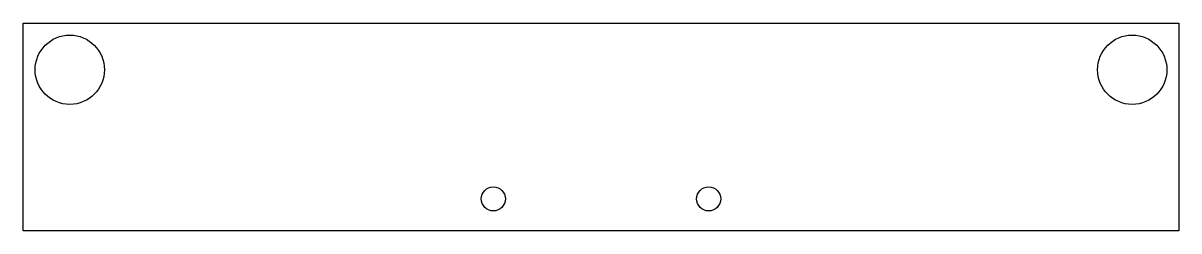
# Model space of a CAD drawing. Header units: millimetres. Extents: x -125 to 125, y 80 to 125.
import ezdxf

# ---------------------------------------------------------------- set-up
doc = ezdxf.new("R2010")
doc.units = ezdxf.units.MM
doc.layers.get('0').update_dxf_attribs({"linetype": 'CONTINUOUS'})

msp = doc.modelspace()

# ---------------------------------------------------------------- linework, layer by layer
msp.add_lwpolyline([(-125, 80), (-125, 125), (125, 125), (125, 80)], close=True)
for centre, radius in [((-114.9, 114.9), 7.5), ((114.9, 114.9), 7.5), ((-23.29, 86.93), 2.6), ((23.29, 86.93), 2.6)]:
    msp.add_circle(centre, radius)

doc.saveas('drawing.dxf')
